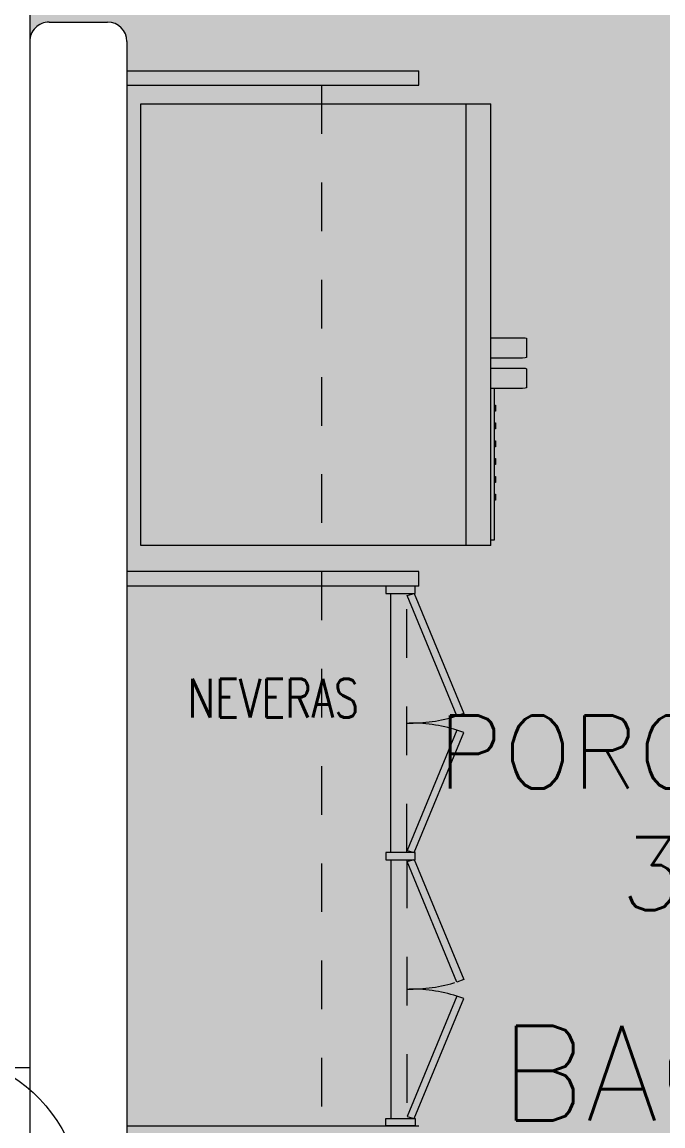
# Model space of a CAD drawing. Header units: metres. Extents: x 8 to 2416, y -346 to 476.
# Drawn here: x 135.351 to 136.669, y -188.913 to -186.643 of the extents above; entities that cross this region are included whole.
import ezdxf

# ---------------------------------------------------------------- set-up
doc = ezdxf.new("R2010")
doc.units = ezdxf.units.M
doc.linetypes.add('0', pattern=[0])
doc.linetypes.add('DASHED', pattern=[0.75, 0.5, -0.25])
doc.layers.get('0').update_dxf_attribs({"color": 250, "linetype": '0', "lineweight": 20})
for name, color, linetype, lineweight in [('01a_Mobiliario', 250, 'Continuous', 0), ('A-DOOR', 35, 'Continuous', 5), ('A-WALL', 250, 'Continuous', 20), ('baños', 140, 'Continuous', 0), ('MOB FIJOS', 251, 'Continuous', 0), ('MOBILIARIOS', 252, 'Continuous', 0), ('piso', 253, 'Continuous', 0), ('PROYECCION', 9, 'DASHED', 0), ('SE-3', 253, 'Continuous', 5), ('textos', 7, 'Continuous', 0)]:
    doc.layers.add(name, color=color, linetype=linetype, lineweight=lineweight)
doc.layers.add('www.dwgautocad.com', color=7, linetype='Continuous')
doc.styles.add('Arch-Dim', font='romans.shx', dxfattribs={"width": 0.75})
doc.styles.get("Standard").update_dxf_attribs({"font": 'arial.ttf', "height": 0.1875})

# ---------------------------------------------------------------- blocks, each defined once
blk = doc.blocks.new('PL BASE 1N NASAS 09')
at = {"layer": '01a_Mobiliario', "transparency": 33554684}
for p, q in [((-106.2311166567443, -51.19971606251713), (-105.6306166567443, -51.19971606251719)), ((-105.6306166567443, -51.22971606251719), (-105.6306166567443, -51.19971606251719)), ((-106.2311166567443, -51.22971606251713), (-105.6306166567443, -51.22971606251719)), ((-105.6306166567784, -52.2297647459535), (-106.2306605497275, -52.22976474595347)), ((-105.6306166567784, -52.2597647459535), (-105.6306166567784, -52.2297647459535)), ((-105.6306166567784, -52.2597647459535), (-106.2306605497275, -52.25976474595347)), ((-106.2311166567445, -53.36971606251721), (-105.6306166567442, -53.36971606251721))]:
    blk.add_line(p, q, dxfattribs=at)
at = {"layer": 'A-DOOR'}
blk.add_line((-111.8310712337411, -53.24971880325275), (-106.4310712337405, -53.24971880325275), dxfattribs=at)
at = {"layer": 'A-WALL'}
for p, q in [((-106.3910712337407, -51.09971880325266), (-106.2710712337407, -51.09971880325266)), ((-106.4310712337407, -51.13971880325266), (-106.4310712337406, -53.40971880325272)), ((-106.2310712337407, -51.13971880325266), (-106.2310712337406, -53.40971880325272))]:
    blk.add_line(p, q, dxfattribs=at)
for centre, start, end in [((-106.3910712337407, -51.13971880325266), 90, 180.0000000000029), ((-106.2710712337407, -51.13971880325266), 2.849776994591311e-12, 90)]:
    blk.add_arc(centre, 0.04, start, end, dxfattribs=at)
at = {"layer": 'MOB FIJOS'}
for points in [[(-105.6986913029475, -52.25976474593525), (-105.6986913034744, -52.27476474592216), (-105.6386913034744, -52.27476474592216), (-105.6386913029474, -52.25976474593525)], [(-105.6549657629545, -52.27907078320387), (-105.6405850513264, -52.27480519569522), (-105.5382854938437, -52.52169547430584), (-105.5524386692309, -52.52668504305954)], [(-105.6549657629545, -52.80334062420365), (-105.6405850513264, -52.8076062117123), (-105.5382854938437, -52.56071593310168), (-105.5524386692309, -52.55572636434798)], [(-105.698691302684, -52.80724040423278), (-105.6986913032109, -52.82224040421969), (-105.6386913032109, -52.82224040421969), (-105.638691302684, -52.80724040423278)], [(-105.6549657629545, -52.82614018424881), (-105.6405850513264, -52.82187459674015), (-105.5382854938437, -53.06876487535077), (-105.5524386692309, -53.07375444410447)], [(-105.6549657629545, -53.35041002524859), (-105.6405850513264, -53.35467561275724), (-105.5382854938437, -53.10778533414662), (-105.5524386692309, -53.10279576539292)], [(-105.6986913029475, -53.36971606251721), (-105.6986913034744, -53.35471606253029), (-105.6386913034744, -53.35471606253029), (-105.6386913029474, -53.36971606251721)]]:
    blk.add_lwpolyline(points, close=True, dxfattribs=at)
at = {"layer": 'piso'}
for p, q in [((-106.4310712337405, -50.10971880325266), (-106.4310712337407, -51.13971880325265)), ((-105.6886910335536, -52.80724040423278), (-105.6886910335536, -52.27476474592216)), ((-105.6886910335536, -52.82224040421969), (-105.6886910335536, -53.35471606253029))]:
    blk.add_line(p, q, dxfattribs=at)
at = {"layer": 'PROYECCION', "color": 252, "linetype": 'DASHED', "ltscale": 0.1}
for p, q in [((-105.8306605497273, -51.22971606251718), (-105.8306605497272, -53.36971606251721)), ((-105.6553091642338, -52.80724040423278), (-105.6553091121132, -52.27476474592216)), ((-105.6553091642338, -52.82224040421969), (-105.6553091121132, -53.35471606253029))]:
    blk.add_line(p, q, dxfattribs=at)
for centre, radius, start, end in [((-105.6485895955432, -52.21716060019954), 0.3241147657211675, 268.8120596156591, 287.2569272457256), ((-105.6485895955431, -52.86525080720798), 0.324114765721167, 72.74307275427434, 91.18794038434096), ((-105.6485895955431, -52.76423000124448), 0.3241147657211726, 268.8120596156591, 287.2569272457256), ((-105.6485895955432, -53.41232020825291), 0.324114765721167, 72.74307275427434, 91.18794038434096)]:
    blk.add_arc(centre, radius, start, end, dxfattribs=at)
at = {"layer": 'textos', "insert": (-106.106221841624, -52.45002940475916), "char_height": 0.08, "width": 26.65336975803461, "attachment_point": 1, "style": 'Arch-Dim'}
blk.add_mtext('\\pxt5.9124,29;NEVERAS', dxfattribs=at)
at = {"layer": 'textos', "insert": (-105.5976646762838, -53.68390970834118, -0.2244511640000165), "char_height": 0.195, "width": 3.404876511770499, "attachment_point": 7}
blk.add_mtext('{\\Fromans|c0; BACK\\PKITCHEN}', dxfattribs=at)
blk = doc.blocks.new('refrigerador 23 planta')
at = {"layer": 'www.dwgautocad.com', "color": 0, "linetype": 'Continuous', "lineweight": 0}
for p, q in [((8.823229970501231, 1.222327072765411), (8.823229970501231, 1.942327072765413)), ((8.823229970501231, 1.942327072765413), (9.731205549015748, 1.942327072765413)), ((9.731205549015748, 1.942327072765413), (9.731205549015748, 1.222327072765411)), ((9.731205549015748, 1.273577576415872), (8.823229970501231, 1.273577576415872)), ((8.823229970501231, 1.222327072765411), (9.731205549015748, 1.222327072765411)), ((8.833591568888039, 1.215310649731259), (8.833591568888039, 1.222327072765411)), ((9.14581662980175, 1.215310649731259), (8.833591568888039, 1.215310649731259)), ((8.91602960779403, 1.212792655307678), (8.91602960779403, 1.215310649731259)), ((8.928264687652849, 1.212792655307678), (8.91602960779403, 1.212792655307678)), ((8.928264687652849, 1.215310649731259), (8.928264687652849, 1.212792655307678)), ((8.952711058952026, 1.212792655307678), (8.952711058952026, 1.215310649731259)), ((8.964946138810845, 1.212792655307678), (8.952711058952026, 1.212792655307678)), ((8.964946138810845, 1.215310649731259), (8.964946138810845, 1.212792655307678)), ((8.989392510110015, 1.212792655307678), (8.989392510110015, 1.215310649731259)), ((9.001627589968834, 1.212792655307678), (8.989392510110015, 1.212792655307678)), ((9.001627589968834, 1.215310649731259), (9.001627589968834, 1.212792655307678)), ((9.026073961268011, 1.212792655307678), (9.026073961268011, 1.215310649731259)), ((9.03830904112683, 1.212792655307678), (9.026073961268011, 1.212792655307678)), ((9.03830904112683, 1.215310649731259), (9.03830904112683, 1.212792655307678)), ((9.062755412426007, 1.212792655307678), (9.062755412426007, 1.215310649731259)), ((9.07499050437243, 1.212792655307678), (9.062755412426007, 1.212792655307678)), ((9.07499050437243, 1.215310649731259), (9.07499050437243, 1.212792655307678)), ((9.099436851496385, 1.212792655307678), (9.099436851496385, 1.215310649731259)), ((9.111671955530426, 1.212792655307678), (9.099436851496385, 1.212792655307678)), ((9.111671955530426, 1.215310649731259), (9.111671955530426, 1.212792655307678)), ((9.145816640204949, 1.159489965411308), (9.145816618959145, 1.222327072765411)), ((9.187700393649912, 1.222327072765411), (9.187700393649912, 1.201016856316589)), ((9.208247156587689, 1.162084498587771), (9.208247156587689, 1.222327072765411)), ((9.25013092212027, 1.222327072765411), (9.25013092212027, 1.157322415005972)), ((9.187700393649912, 1.201016856316589), (9.187700405737523, 1.193795620801578)), ((9.187700405737523, 1.193795620801578), (9.187700405737523, 1.157322463356416)), ((9.145816640204949, 1.157322463356416), (9.145816640204949, 1.159489965411308)), ((9.208247152367797, 1.157322715503221), (9.2082471686753, 1.159489917060864)), ((9.2082471686753, 1.159489917060864), (9.208247156587689, 1.162084498587771)), ((9.14611212185595, 1.151877913257295), (9.145816640204949, 1.157322463356416)), ((9.146998530546142, 1.149115507339201), (9.14611212185595, 1.151877913257295)), ((9.186518515396337, 1.149115507339201), (9.146998530546142, 1.149115507339201)), ((9.187404936174133, 1.151877913257295), (9.186518515396337, 1.149115507339201)), ((9.187700405737523, 1.157322463356416), (9.187404936174133, 1.151877913257295)), ((9.208542638238697, 1.151877816556408), (9.208247152367797, 1.157322715503221)), ((9.209429059016493, 1.149115458988757), (9.208542638238697, 1.151877816556408)), ((9.248949031779077, 1.149115458988757), (9.209429059016493, 1.149115458988757)), ((9.249835452556873, 1.151877816556408), (9.248949031779077, 1.149115458988757)), ((9.25013092212027, 1.157322415005972), (9.249835452556873, 1.151877816556408))]:
    blk.add_line(p, q, dxfattribs=at)
blk = doc.blocks.new('PL MUEBLES 1N NASAS 09')
at = {"layer": 'baños'}
blk.add_blockref('PL BASE 1N NASAS 09', (162.2615445691817, 88.20329366328178), dxfattribs=at)
at = {"layer": 'MOBILIARIOS', "rotation": 90.00000000000001}
blk.add_blockref('refrigerador 23 planta', (58.00124886155983, 27.20429565717345), dxfattribs=at)

msp = doc.modelspace()

# ---------------------------------------------------------------- hatches: boundary and pattern name
at = {"layer": 'SE-3', "true_color": 0x84b4e1, "transparency": 33554508}
h = msp.add_hatch(color=151, dxfattribs=at)
h.dxf.hatch_style = 1
edge = h.paths.add_edge_path()
edge.add_line((137.9670649727968, -184.9925323919427), (136.6710235753155, -184.9925323919424))
edge.add_line((136.6710235753155, -184.9925323919424), (135.6163934133221, -184.9925323919424))
edge.add_line((135.6163934133221, -184.9925323919424), (135.5670649727966, -184.9925323919424))
edge.add_line((135.5670649727966, -184.9925323919424), (135.5670649727967, -185.6525323919425))
edge.add_arc((135.5270649727967, -185.6525323919425), 0.03999999999999204, -90.00000000004081, 4.0813574742060155e-11, ccw=False)
edge.add_line((135.5270649727967, -185.6925323919424), (135.4070649727969, -185.6925323919424))
edge.add_arc((135.4070649727969, -185.6525323919425), 0.03999999999996362, 179.9999999999593, 270.0000000000407, ccw=False)
edge.add_line((135.3670649727969, -185.6525323919425), (135.3670929717776, -186.6810360181488))
edge.add_arc((135.4070649727965, -186.6825323919423), 0.03999999999986438, 89.99999999979639, 177.8561021784276, ccw=False)
edge.add_line((135.4070649727967, -186.6425323919424), (135.5270649727967, -186.6425323919424))
edge.add_arc((135.5270649727966, -186.6825323919425), 0.04000000000007731, 8.139977580867708e-11, 89.9999999999186, ccw=False)
edge.add_line((135.5670649727967, -186.6825323919425), (135.5670649727968, -188.9525323919425))
edge.add_arc((135.5270649727968, -188.9525323919424), 0.04000000000004889, 271.73570458896785, 359.9999999999186, ccw=False)
edge.add_line((135.5282765378624, -188.9925140391083), (135.4070649727968, -188.9925323919425))
edge.add_arc((135.4070649727969, -188.9525323919424), 0.04000000000007731, 185.0106860408801, 269.9999999999186, ccw=False)
edge.add_line((135.367217835771, -188.956026053467), (135.3670649727968, -189.9925323919425))
edge.add_arc((135.4170649727969, -189.9925323919426), 0.05000000000006821, 90.00000000006509, 179.9999999999023, ccw=False)
edge.add_line((135.4170649727968, -189.9425323919425), (135.5170649727968, -189.9425323919422))
edge.add_arc((135.5170649981378, -189.992532330763), 0.04999993882081032, -0.00017690215889842875, 90.00002903861167, ccw=False)
edge.add_line((135.5670649369583, -189.992532485139), (135.5670649727967, -190.5225323919424))
edge.add_arc((135.6370649727967, -190.5225323919424), 0.06999999999996476, 179.9999999999767, 270.0000000000232)
edge.add_line((135.6370649727967, -190.5925323919424), (137.8920602185376, -190.5954927517114))
edge.add_arc((137.8920602185376, -190.5204593548518), 0.07503339685962374, 270, 358.4168197508251)
edge.add_line((137.967064972797, -190.5225323919427), (137.9670649727968, -184.9925323919427))

# ---------------------------------------------------------------- linework, layer by layer
at = {"color": 6}
msp.add_lwpolyline([(134.9559126127565, -188.8322753138953, -0.52056705), (135.4573435982502, -188.9701460649048, -0.52056705), (135.4573435982502, -189.4350040012432, -0.52056705), (135.4573435982502, -189.8138811235512, -0.52056705), (135.4573435982502, -190.1918325177385, -0.52056705), (135.4573435982502, -190.7760686903105, -0.52056705), (135.2566644949568, -191.1494630959335, -0.52056705)], format="xyb", dxfattribs=at)

# ---------------------------------------------------------------- block references
msp.add_blockref('PL MUEBLES 1N NASAS 09', (79.53659163735571, -223.7461072519716))

# ---------------------------------------------------------------- texts
at = {"layer": 'textos', "color": 5, "insert": (139.0232891917769, -188.4688584405293), "char_height": 0.15, "width": 4.239917131042262, "attachment_point": 9}
msp.add_mtext('\\pxqc;{\\Fromans|c0;PISO \\PPORCELANATO\\P30X60}', dxfattribs=at)

doc.saveas('drawing.dxf')
